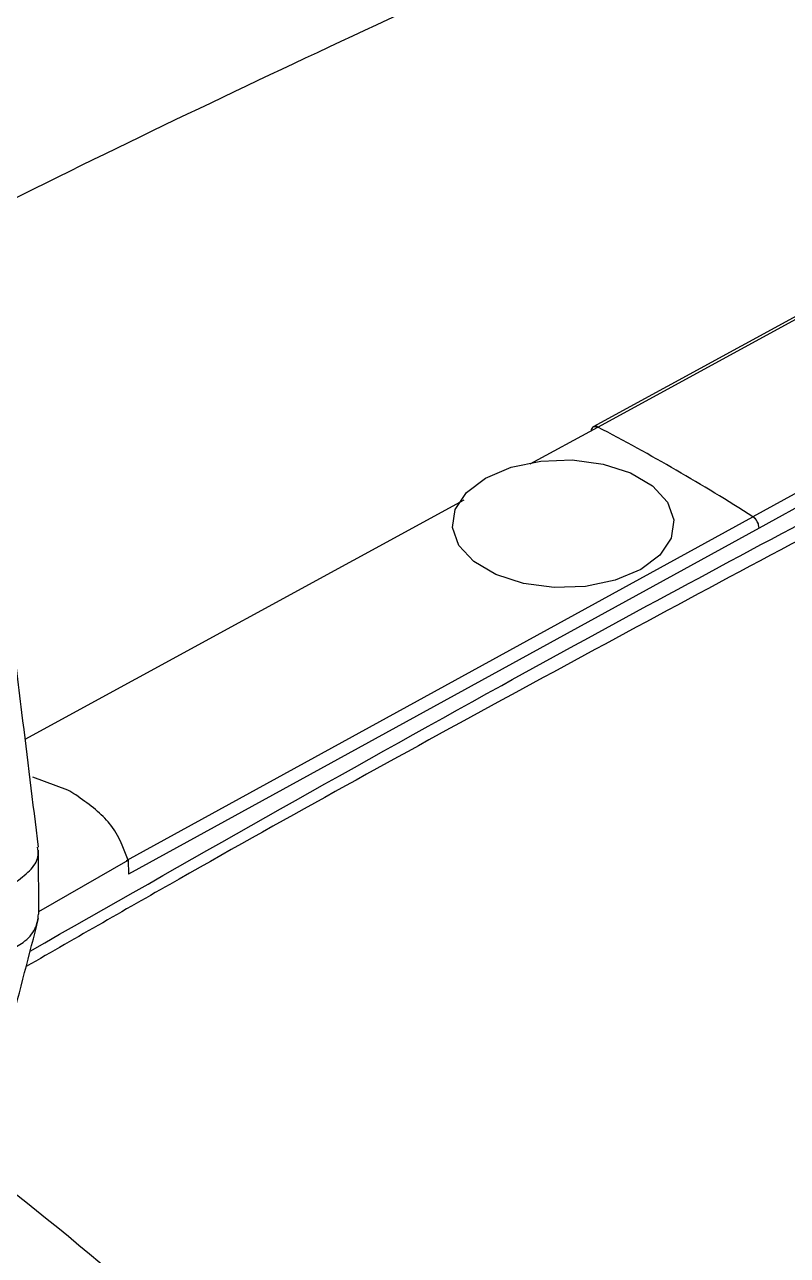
# Model space of a CAD drawing. Extents: x 7 to 135, y 3 to 97.
# Drawn here: x 97.988 to 99.184, y 79.166 to 81.095 of the extents above; entities that cross this region are included whole.
import ezdxf

# ---------------------------------------------------------------- set-up
doc = ezdxf.new("R2010")
doc.units = 0
doc.header["$MEASUREMENT"] = 0
doc.layers.add('OBJECT', color=7, linetype='CONTINUOUS')

msp = doc.modelspace()

# ---------------------------------------------------------------- linework, layer by layer
at = {"layer": 'OBJECT'}
for p, q in [((98.8867, 80.4643), (100.6533, 81.4272)), ((100.6533, 81.1604), (99.13, 80.3238)), ((100.6533, 81.1371), (99.1398, 80.3059)), ((98.7806, 80.4065), (98.8867, 80.4643)), ((97.9887, 79.9753), (98.677, 80.3501)), ((98.1476, 79.7849), (99.13, 80.3238)), ((99.1397, 80.3059), (98.1508, 79.7633)), ((99.1398, 80.3059), (99.1397, 80.3059)), ((98.0554, 79.8952), (98.0006, 79.9155)), ((98.0099, 79.7007), (98.0098, 79.8012)), ((98.0099, 79.7051), (98.15, 79.7854)), ((98.15, 79.7854), (98.1508, 79.7633))]:
    msp.add_line(p, q, dxfattribs=at)
at = {"layer": 'OBJECT', "flags": 128}
for points in [[(100.6533, 81.4314), (100.3942, 81.2902), (98.8797, 80.4647)], [(98.8676, 80.2145), (98.8182, 80.2127), (98.77, 80.2191), (98.7268, 80.2331), (98.6922, 80.2535), (98.669, 80.2787), (98.659, 80.3067), (98.663, 80.3352), (98.6808, 80.3618), (98.7109, 80.3845), (98.7508, 80.4014), (98.7974, 80.4111), (98.8468, 80.4128), (98.895, 80.4064), (98.9382, 80.3925), (98.9728, 80.372), (98.996, 80.3468), (99.006, 80.3189), (99.002, 80.2904), (98.9842, 80.2637), (98.9541, 80.241), (98.9142, 80.2242), (98.8676, 80.2145)]]:
    msp.add_lwpolyline(points, dxfattribs=at)
at = {"layer": 'OBJECT'}
for centre, radius, start, end in [((98.883, 80.4587), 0.00666, 55.9371, 179.8493), ((97.4219, 77.6459), 3.1763, 57.4681, 62.5373), ((99.1172, 80.3053), 0.0225, 1.3792, 55.2153), ((96.4499, 77.0994), 3.224, 59.8721, 60.1333), ((94.9489, 75.6599), 4.602, 39.5189, 59.0904), ((95.0481, 75.5511), 4.7255, 36.9575, 53.5801)]:
    msp.add_arc(centre, radius, start, end, dxfattribs=at)
for points, knots in [([(100.3493, 81.8789), (100.1631, 81.8035), (99.7753, 81.6463), (99.1904, 81.3931), (98.5943, 81.1218), (98.1428, 80.9085), (97.8917, 80.7823), (97.8361, 80.7543)], [0, 0, 0, 0, 0.21939, 0.456825, 0.694519, 0.93243, 1, 1, 1, 1]), ([(97.9964, 79.643), (98.243, 79.7832), (98.8365, 80.1208), (99.7227, 80.5883), (100.3613, 80.8996), (100.6533, 81.042)], [0, 0, 0, 0, 0.278273, 0.669972, 1, 1, 1, 1]), ([(100.6533, 81.0208), (100.5459, 80.9691), (100.257, 80.8301), (99.7961, 80.5977), (99.2698, 80.3246), (98.7512, 80.0457), (98.3242, 79.8104), (98.0702, 79.6646), (97.9901, 79.6186)], [0, 0, 0, 0, 0.121145, 0.325879, 0.519262, 0.71392, 0.909853, 1, 1, 1, 1]), ([(98.8797, 80.4646), (98.8808, 80.465), (98.8828, 80.4658), (98.8854, 80.4648), (98.8867, 80.4643)], [0, 0, 0, 0, 0.507756, 1, 1, 1, 1]), ([(98.0095, 79.8059), (98.0009, 79.8763), (97.9866, 79.9933), (97.9719, 80.1101), (97.966, 80.1567)], [0, 0, 0, 0, 0.60082, 1, 1, 1, 1]), ([(98.15, 79.7854), (98.1423, 79.8063), (98.1279, 79.8448), (98.0869, 79.8743), (98.0681, 79.8879)], [0, 0, 0, 0, 0.54186, 1, 1, 1, 1]), ([(97.9749, 79.752), (97.9833, 79.7583), (98.0002, 79.7708), (98.0108, 79.7902), (98.0086, 79.8017), (98.0078, 79.8057)], [0, 0, 0, 0, 0.395801, 0.791599, 1, 1, 1, 1]), ([(97.9751, 79.6499), (97.9786, 79.6521), (97.9911, 79.6598), (98.0064, 79.6768), (98.0086, 79.6929), (98.0096, 79.7007)], [0, 0, 0, 0, 0.1657405, 0.5971787, 1, 1, 1, 1]), ([(97.9532, 79.4771), (97.9574, 79.4929), (97.9765, 79.5654), (97.9951, 79.6376), (98.0097, 79.694)], [0, 0, 0, 0, 0.218127, 1, 1, 1, 1])]:
    msp.add_open_spline(points, degree=3, knots=knots, dxfattribs=at)
msp.add_open_spline([(99.1398, 80.3059), (99.1397, 80.3076), (99.1394, 80.3109), (99.1371, 80.3161), (99.1339, 80.3208), (99.1313, 80.3228), (99.13, 80.3238)], degree=3, dxfattribs=at)

doc.saveas('drawing.dxf')
